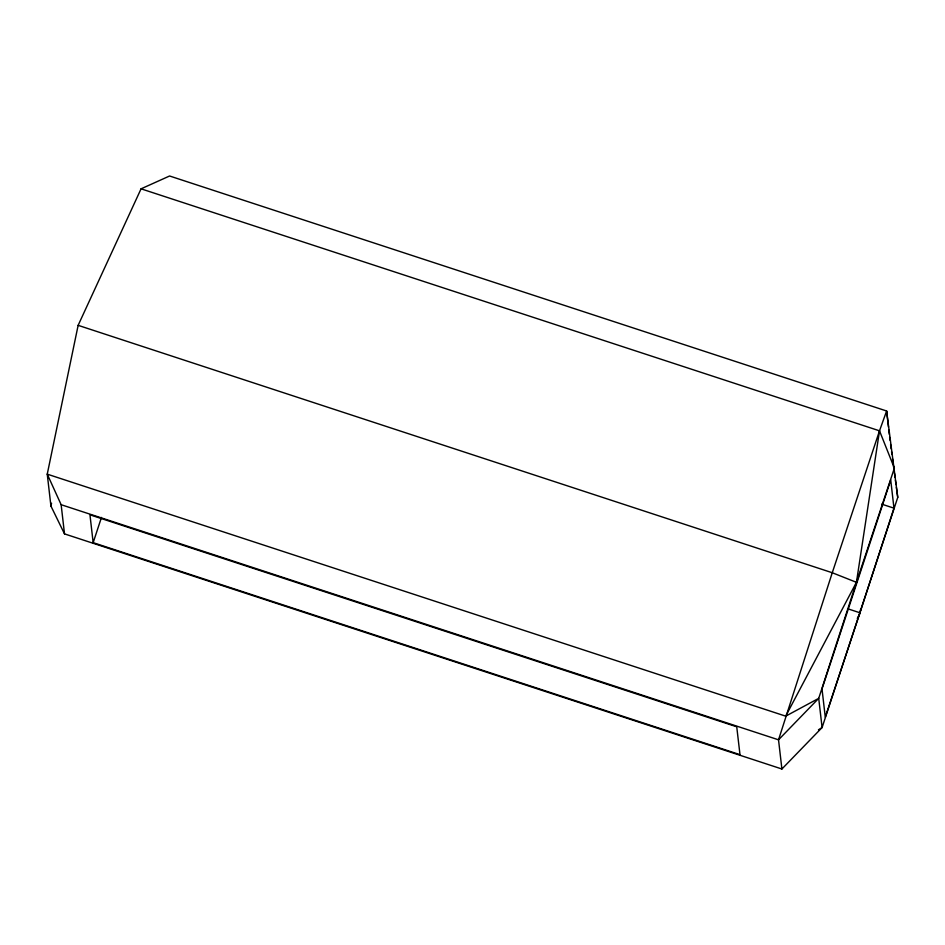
<?xml version="1.0" encoding="UTF-8"?>
<svg xmlns="http://www.w3.org/2000/svg" width="945" height="945" viewBox="0 0 945 945"><rect width="100%" height="100%" fill="white"/><g stroke="black" fill="none" stroke-linecap="round" stroke-linejoin="round"><path stroke-width="1.42" d="M818.453 729.823L822.091 727.544L818.713 698.355L856.442 582.321L879.511 430.825L886.611 410.992L169.592 175.994L141.065 188.823L78.14 325.34L47.25 474.154L50.935 506.083L64.508 533.89L781.905 769.006L822.091 727.544L897.75 497.413L886.611 410.992L888.477 427.081M860.671 608.911L860.009 613.258L857.292 618.443M50.935 506.083L51.55 503.212M141.065 188.823L879.511 430.825L832.261 572.741L778.526 739.817L781.905 769.006M859.95 612.785L893.97 508.162L890.722 479.965L822.008 688.929L825.268 717.125L859.95 612.785L847.606 608.734M93.165 542.666L89.952 514.812L736.734 726.788L739.994 754.653L93.165 542.666L101.469 517.423M64.508 533.89L61.141 504.701L47.25 474.154L785.697 716.156L856.442 582.321L894.372 468.165L879.511 430.825M785.697 716.156L818.713 698.355L778.526 739.817L61.141 504.701M881.626 504.11L893.97 508.162M78.14 325.34L832.261 572.741L856.442 582.321M890.58 444.528L891.159 448.816M891.548 451.675L891.926 454.533M892.517 458.821L893.096 463.109M893.486 465.968L893.875 468.826M894.454 473.114L895.033 477.402M895.423 480.261L896.002 484.549M896.392 487.407L897.75 497.413M888.808 429.999L889.316 434.393M889.658 437.311L889.989 440.24"/></g></svg>
